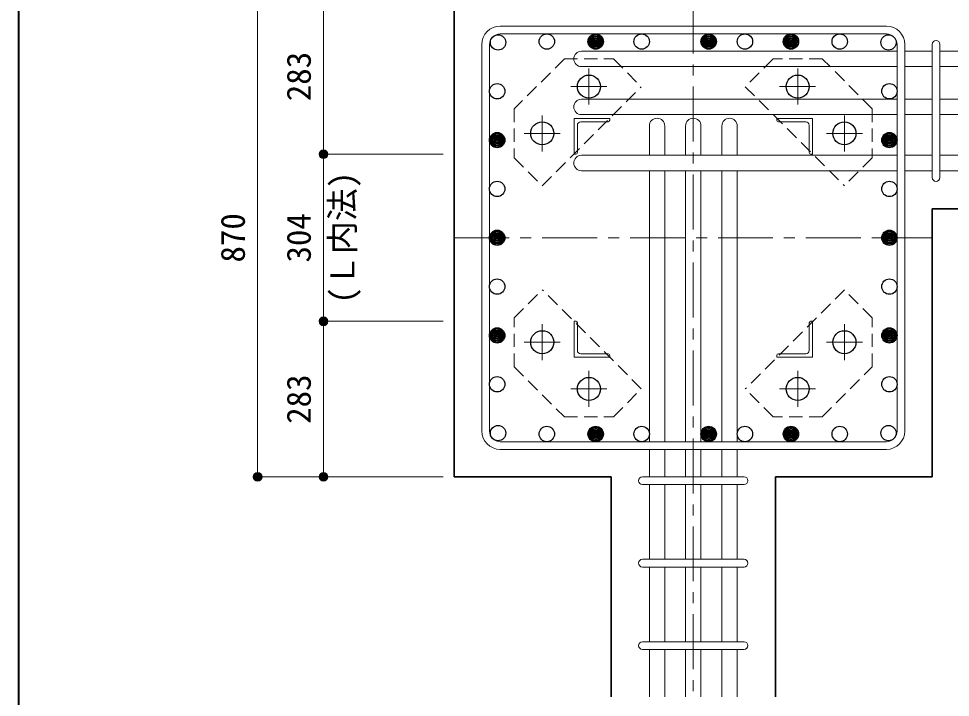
# Model space of a CAD drawing. Units: millimetres at full size, sheet at 1:20. Extents: x -3982 to 3969, y -2797 to 2801.
# Drawn here: x -3982 to -2286, y 928 to 2163 of the extents above; entities that cross this region are included whole.
import ezdxf
from ezdxf.enums import TextEntityAlignment as Align

# ---------------------------------------------------------------- set-up
doc = ezdxf.new("R2010")
doc.units = ezdxf.units.MM
doc.header["$LTSCALE"] = 20
doc.header["$PDMODE"] = 32
doc.header["$PDSIZE"] = 12
doc.linetypes.add('CHAIN1', pattern=[8, 5, -1, 1, -1])
doc.linetypes.add('DASHED1', pattern=[1.8, 1.2, -0.6])
for name, color, linetype, lineweight in [('6-1_躯体線', 2, 'Continuous', 35), ('6-2_A.Bolt_', 4, 'CHAIN1', 9), ('6-3_柱型主筋', 4, 'Continuous', 9), ('6-4_フープ', 7, 'Continuous', 18), ('6-5_梁主筋', 7, 'Continuous', 18), ('6-6_S.T.P.', 7, 'Continuous', 18), ('6-9', 4, 'DASHED1', 9), ('6-A', 4, 'Continuous', 9), ('6-D_寸法', 4, 'Continuous', 9), ('F-0_枠', 6, 'Continuous', 40)]:
    doc.layers.add(name, color=color, linetype=linetype, lineweight=lineweight)
doc.styles.add('ＭＳ ゴシック', font='')
doc.styles.get('ＭＳ ゴシック').set_extended_font_data('MS Gothic')

msp = doc.modelspace()

# ---------------------------------------------------------------- linework, layer by layer
at = {"layer": '6-1_躯体線'}
for p, q in [((-3188.87, 1329.12), (-3188.87, 2199.12)), ((-1918.87, 1816.62), (-2318.87, 1816.62)), ((-2318.87, 1329.12), (-2318.87, 1816.62)), ((-2903.37, 1329.12), (-3188.87, 1329.12)), ((-2903.37, 929.12), (-2903.37, 1329.12)), ((-2604.37, 929.12), (-2604.37, 1329.12)), ((-2318.87, 1329.12), (-2604.37, 1329.12))]:
    msp.add_line(p, q, dxfattribs=at)
at = {"layer": '6-2_A.Bolt_'}
for p, q in [((-2943.87, 2071.82), (-2943.87, 2006.32)), ((-2563.87, 2071.82), (-2563.87, 2006.32)), ((-2976.57, 2039.12), (-2911.07, 2039.12)), ((-2531.17, 2039.12), (-2596.67, 2039.12)), ((-3028.87, 1986.82), (-3028.87, 1921.32)), ((-2478.87, 1986.82), (-2478.87, 1921.32)), ((-3061.57, 1954.12), (-2996.07, 1954.12)), ((-2446.17, 1954.12), (-2511.67, 1954.12)), ((-3028.87, 1541.42), (-3028.87, 1606.92)), ((-2478.87, 1541.42), (-2478.87, 1606.92)), ((-3061.57, 1574.12), (-2996.07, 1574.12)), ((-2446.17, 1574.12), (-2511.67, 1574.12)), ((-2943.87, 1456.42), (-2943.87, 1521.92)), ((-2563.87, 1456.42), (-2563.87, 1521.92)), ((-2976.57, 1489.12), (-2911.07, 1489.12)), ((-2531.17, 1489.12), (-2596.67, 1489.12))]:
    msp.add_line(p, q, dxfattribs=at)
at = {"layer": '6-2_A.Bolt_', "color": 3, "linetype": 'Continuous', "lineweight": 25}
for centre in [(-2943.87, 2039.12), (-2563.87, 2039.12), (-3028.87, 1954.12), (-2478.87, 1954.12), (-3028.87, 1574.12), (-2478.87, 1574.12), (-2943.87, 1489.12), (-2563.87, 1489.12)]:
    msp.add_circle(centre, 21, dxfattribs=at)
at = {"layer": '6-3_柱型主筋', "color": 3, "lineweight": 25}
for centre in [(-3109.26, 2119.51), (-3020.41, 2121.12), (-2931.56, 2121.12), (-2847.87, 2121.12), (-2725.87, 2121.12), (-2659.87, 2121.12), (-2576.17, 2121.12), (-2487.33, 2121.12), (-2398.48, 2119.51), (-3110.87, 2030.67), (-2396.87, 2030.67), (-3110.87, 1941.82), (-2396.87, 1941.82), (-3110.87, 1852.97), (-2396.87, 1852.97), (-3110.87, 1764.12), (-2396.87, 1764.12), (-3110.87, 1675.28), (-2396.87, 1675.28), (-3110.87, 1586.43), (-2396.87, 1586.43), (-3110.87, 1497.58), (-2396.87, 1497.58), (-3109.26, 1408.74), (-3020.41, 1407.12), (-2931.56, 1407.12), (-2847.87, 1407.12), (-2725.87, 1407.12), (-2659.87, 1407.12), (-2576.17, 1407.12), (-2487.33, 1407.12), (-2398.48, 1408.74)]:
    msp.add_circle(centre, 14, dxfattribs=at)
at = {"layer": '6-3_柱型主筋'}
for centre, radius in [((-2931.56, 2121.12), 12.6), ((-2931.56, 2121.12), 11.2), ((-2931.56, 2121.12), 9.8), ((-2931.56, 2121.12), 8.4), ((-2931.56, 2121.12), 7), ((-2931.56, 2121.12), 5.6), ((-2931.56, 2121.12), 4.2), ((-2931.56, 2121.12), 2.8), ((-2931.56, 2121.12), 1.4), ((-2725.87, 2121.12), 12.6), ((-2725.87, 2121.12), 11.2), ((-2725.87, 2121.12), 9.8), ((-2725.87, 2121.12), 8.4), ((-2725.87, 2121.12), 7), ((-2725.87, 2121.12), 5.6), ((-2725.87, 2121.12), 4.2), ((-2725.87, 2121.12), 2.8), ((-2725.87, 2121.12), 1.4), ((-2576.17, 2121.12), 12.6), ((-2576.17, 2121.12), 11.2), ((-2576.17, 2121.12), 9.8), ((-2576.17, 2121.12), 8.4), ((-2576.17, 2121.12), 7), ((-2576.17, 2121.12), 5.6), ((-2576.17, 2121.12), 4.2), ((-2576.17, 2121.12), 2.8), ((-2576.17, 2121.12), 1.4), ((-3110.87, 1941.82), 12.6), ((-3110.87, 1941.82), 11.2), ((-3110.87, 1941.82), 9.8), ((-2396.87, 1941.82), 12.6), ((-2396.87, 1941.82), 11.2), ((-2396.87, 1941.82), 9.8), ((-3110.87, 1941.82), 8.4), ((-3110.87, 1941.82), 7), ((-3110.87, 1941.82), 5.6), ((-3110.87, 1941.82), 4.2), ((-3110.87, 1941.82), 2.8), ((-3110.87, 1941.82), 1.4), ((-2396.87, 1941.82), 8.4), ((-2396.87, 1941.82), 7), ((-2396.87, 1941.82), 5.6), ((-2396.87, 1941.82), 4.2), ((-2396.87, 1941.82), 2.8), ((-2396.87, 1941.82), 1.4), ((-3110.87, 1764.12), 12.6), ((-3110.87, 1764.12), 11.2), ((-3110.87, 1764.12), 9.8), ((-3110.87, 1764.12), 8.4), ((-3110.87, 1764.12), 7), ((-3110.87, 1764.12), 5.6), ((-3110.87, 1764.12), 4.2), ((-3110.87, 1764.12), 2.8), ((-3110.87, 1764.12), 1.4), ((-2396.87, 1764.12), 12.6), ((-2396.87, 1764.12), 11.2), ((-2396.87, 1764.12), 9.8), ((-2396.87, 1764.12), 8.4), ((-2396.87, 1764.12), 7), ((-2396.87, 1764.12), 5.6), ((-2396.87, 1764.12), 4.2), ((-2396.87, 1764.12), 2.8), ((-2396.87, 1764.12), 1.4), ((-3110.87, 1586.43), 12.6), ((-3110.87, 1586.43), 11.2), ((-3110.87, 1586.43), 9.8), ((-3110.87, 1586.43), 8.4), ((-2396.87, 1586.43), 12.6), ((-2396.87, 1586.43), 11.2), ((-2396.87, 1586.43), 9.8), ((-2396.87, 1586.43), 8.4), ((-3110.87, 1586.43), 7), ((-3110.87, 1586.43), 5.6), ((-3110.87, 1586.43), 4.2), ((-3110.87, 1586.43), 2.8), ((-3110.87, 1586.43), 1.4), ((-2396.87, 1586.43), 7), ((-2396.87, 1586.43), 5.6), ((-2396.87, 1586.43), 4.2), ((-2396.87, 1586.43), 2.8), ((-2396.87, 1586.43), 1.4), ((-2931.56, 1407.12), 12.6), ((-2931.56, 1407.12), 11.2), ((-2931.56, 1407.12), 9.8), ((-2931.56, 1407.12), 8.4), ((-2931.56, 1407.12), 7), ((-2931.56, 1407.12), 5.6), ((-2931.56, 1407.12), 4.2), ((-2931.56, 1407.12), 2.8), ((-2931.56, 1407.12), 1.4), ((-2725.87, 1407.12), 12.6), ((-2725.87, 1407.12), 11.2), ((-2725.87, 1407.12), 9.8), ((-2725.87, 1407.12), 8.4), ((-2725.87, 1407.12), 7), ((-2725.87, 1407.12), 5.6), ((-2725.87, 1407.12), 4.2), ((-2725.87, 1407.12), 2.8), ((-2725.87, 1407.12), 1.4), ((-2576.17, 1407.12), 12.6), ((-2576.17, 1407.12), 11.2), ((-2576.17, 1407.12), 9.8), ((-2576.17, 1407.12), 8.4), ((-2576.17, 1407.12), 7), ((-2576.17, 1407.12), 5.6), ((-2576.17, 1407.12), 4.2), ((-2576.17, 1407.12), 2.8), ((-2576.17, 1407.12), 1.4)]:
    msp.add_circle(centre, radius, dxfattribs=at)
at = {"layer": '6-4_フープ'}
for p, q in [((-2402.37, 2149.12), (-3105.37, 2149.12)), ((-2402.37, 2135.12), (-3105.37, 2135.12)), ((-3138.87, 1412.62), (-3138.87, 2115.62)), ((-3124.87, 1412.62), (-3124.87, 2115.62)), ((-2382.87, 1412.62), (-2382.87, 2115.62)), ((-2368.87, 1412.62), (-2368.87, 2115.62)), ((-2402.37, 1393.12), (-3105.37, 1393.12)), ((-2402.37, 1379.12), (-3105.37, 1379.12))]:
    msp.add_line(p, q, dxfattribs=at)
for centre, radius, start, end in [((-3105.37, 2115.62), 33.5, 90, 180), ((-2402.37, 2115.62), 33.5, 0, 90), ((-3105.37, 2115.62), 19.5, 90, 180), ((-2402.37, 2115.62), 19.5, 0, 90), ((-3105.37, 1412.62), 33.5, 180, 270), ((-3105.37, 1412.62), 19.5, 180, 270), ((-2402.37, 1412.62), 33.5, 270, 0), ((-2402.37, 1412.62), 19.5, 270, 0)]:
    msp.add_arc(centre, radius, start, end, dxfattribs=at)
at = {"layer": '6-5_梁主筋'}
for p, q in [((-2957.37, 2103.51), (-2382.87, 2103.51)), ((-2318.87, 2103.51), (-2368.87, 2103.51)), ((-2168.87, 2103.51), (-2304.87, 2103.51)), ((-2957.37, 2075.51), (-2382.87, 2075.51)), ((-2318.87, 2075.51), (-2368.87, 2075.51)), ((-2168.87, 2075.51), (-2304.87, 2075.51)), ((-2957.37, 2016.12), (-2382.87, 2016.12)), ((-2318.87, 2016.12), (-2368.87, 2016.12)), ((-2168.87, 2016.12), (-2304.87, 2016.12)), ((-2957.37, 1988.12), (-2382.87, 1988.12)), ((-2318.87, 1988.12), (-2368.87, 1988.12)), ((-2168.87, 1988.12), (-2304.87, 1988.12)), ((-2833.87, 1967.62), (-2833.87, 1914.12)), ((-2805.87, 1967.62), (-2805.87, 1914.12)), ((-2767.87, 1967.62), (-2767.87, 1914.12)), ((-2739.87, 1967.62), (-2739.87, 1914.12)), ((-2701.87, 1967.62), (-2701.87, 1914.12)), ((-2673.87, 1967.62), (-2673.87, 1914.12)), ((-2957.37, 1914.12), (-2382.87, 1914.12)), ((-2318.87, 1914.12), (-2368.87, 1914.12)), ((-2168.87, 1914.12), (-2304.87, 1914.12)), ((-2957.37, 1886.12), (-2382.87, 1886.12)), ((-2833.87, 1886.12), (-2833.87, 1393.12)), ((-2805.87, 1886.12), (-2805.87, 1393.12)), ((-2767.87, 1886.12), (-2767.87, 1393.12)), ((-2739.87, 1886.12), (-2739.87, 1393.12)), ((-2701.87, 1886.12), (-2701.87, 1393.12)), ((-2673.87, 1886.12), (-2673.87, 1393.12)), ((-2318.87, 1886.12), (-2368.87, 1886.12)), ((-2168.87, 1886.12), (-2304.87, 1886.12)), ((-2833.87, 1379.12), (-2833.87, 1329.12)), ((-2805.87, 1379.12), (-2805.87, 1329.12)), ((-2767.87, 1379.12), (-2767.87, 1329.12)), ((-2739.87, 1379.12), (-2739.87, 1329.12)), ((-2701.87, 1379.12), (-2701.87, 1329.12)), ((-2673.87, 1379.12), (-2673.87, 1329.12)), ((-2833.87, 1315.12), (-2833.87, 1179.12)), ((-2805.87, 1315.12), (-2805.87, 1179.12)), ((-2767.87, 1315.12), (-2767.87, 1179.12)), ((-2739.87, 1315.12), (-2739.87, 1179.12)), ((-2701.87, 1315.12), (-2701.87, 1179.12)), ((-2673.87, 1315.12), (-2673.87, 1179.12)), ((-2833.87, 1165.12), (-2833.87, 1029.12)), ((-2805.87, 1165.12), (-2805.87, 1029.12)), ((-2767.87, 1165.12), (-2767.87, 1029.12)), ((-2739.87, 1165.12), (-2739.87, 1029.12)), ((-2701.87, 1165.12), (-2701.87, 1029.12)), ((-2673.87, 1165.12), (-2673.87, 1029.12)), ((-2833.87, 1015.12), (-2833.87, 929.12)), ((-2805.87, 1015.12), (-2805.87, 929.12)), ((-2767.87, 1015.12), (-2767.87, 929.12)), ((-2739.87, 1015.12), (-2739.87, 929.12)), ((-2701.87, 1015.12), (-2701.87, 929.12)), ((-2673.87, 1015.12), (-2673.87, 929.12))]:
    msp.add_line(p, q, dxfattribs=at)
for centre, start, end in [((-2957.37, 2089.51), 90, 180), ((-2957.37, 2089.51), 180, 270), ((-2957.37, 2002.12), 90, 180), ((-2957.37, 2002.12), 180, 270), ((-2819.87, 1967.62), 0, 180), ((-2753.87, 1967.62), 0, 180), ((-2687.87, 1967.62), 0, 180), ((-2957.37, 1900.12), 90, 180), ((-2957.37, 1900.12), 180, 270)]:
    msp.add_arc(centre, 14, start, end, dxfattribs=at)
at = {"layer": '6-6_S.T.P.'}
for p, q in [((-2318.87, 1873.62), (-2318.87, 2115.62)), ((-2318.87, 1873.62), (-2318.87, 2115.62)), ((-2318.87, 1873.62), (-2318.87, 2115.62)), ((-2318.87, 1873.62), (-2318.87, 2115.62)), ((-2304.87, 1873.62), (-2304.87, 2115.62)), ((-2304.87, 1873.62), (-2304.87, 2115.62)), ((-2304.87, 1873.62), (-2304.87, 2115.62)), ((-2304.87, 1873.62), (-2304.87, 2115.62)), ((-2846.37, 1329.12), (-2661.37, 1329.12)), ((-2846.37, 1315.12), (-2661.37, 1315.12)), ((-2846.37, 1179.12), (-2661.37, 1179.12)), ((-2846.37, 1165.12), (-2661.37, 1165.12)), ((-2846.37, 1029.12), (-2661.37, 1029.12)), ((-2846.37, 1015.12), (-2661.37, 1015.12))]:
    msp.add_line(p, q, dxfattribs=at)
for centre, start, end in [((-2311.87, 2116.01), 0, 180), ((-2311.87, 2116.01), 0, 180), ((-2311.87, 2116.01), 0, 180), ((-2311.87, 2116.01), 0, 180), ((-2311.87, 1873.62), 180, 0), ((-2311.87, 1873.62), 180, 0), ((-2311.87, 1873.62), 180, 0), ((-2311.87, 1873.62), 180, 0), ((-2846.37, 1322.12), 90, 270), ((-2846.37, 1322.12), 90, 270), ((-2846.37, 1322.12), 90, 270), ((-2846.37, 1322.12), 90, 270), ((-2661.37, 1322.12), 270, 90), ((-2661.37, 1322.12), 270, 90), ((-2661.37, 1322.12), 270, 90), ((-2661.37, 1322.12), 270, 90), ((-2846.37, 1172.12), 90, 270), ((-2661.37, 1172.12), 270, 90), ((-2846.37, 1022.12), 90, 270), ((-2661.37, 1022.12), 270, 90)]:
    msp.add_arc(centre, 7, start, end, dxfattribs=at)
at = {"layer": '6-9'}
for p, q in [((-2988.49, 2089.96), (-3079.71, 1998.75)), ((-2519.25, 2089.96), (-2608.34, 2089.96)), ((-2428.03, 1998.75), (-2519.25, 2089.96)), ((-3079.7, 1998.75), (-3079.7, 1909.65)), ((-2428.03, 1529.5), (-2428.03, 1618.6)), ((-3079.71, 1529.5), (-2988.49, 1438.29)), ((-2519.25, 1438.29), (-2428.03, 1529.5)), ((-2988.49, 1438.29), (-2899.39, 1438.29))]:
    msp.add_line(p, q, dxfattribs=at)
for points in [[(-2988.49, 2089.96), (-2899.39, 2089.96), (-2848.48, 2039.05)], [(-2608.34, 2089.96), (-2659.25, 2039.05), (-2478.94, 1858.74)], [(-3079.71, 1909.65), (-3028.79, 1858.74), (-2848.48, 2039.05)], [(-2428.03, 1998.75), (-2428.03, 1909.65), (-2478.94, 1858.74)], [(-3079.71, 1529.5), (-3079.71, 1618.6), (-3028.79, 1669.51)], [(-2899.39, 1438.29), (-2848.48, 1489.2), (-3028.79, 1669.51)], [(-2428.03, 1618.6), (-2478.94, 1669.51), (-2659.25, 1489.2)], [(-2519.25, 1438.29), (-2608.34, 1438.29), (-2659.25, 1489.2)]]:
    msp.add_lwpolyline(points, dxfattribs=at)
at = {"layer": '6-A'}
for p, q in [((-2970.87, 1916.12), (-2970.87, 1981.12)), ((-2905.87, 1981.12), (-2970.87, 1981.12)), ((-2964.87, 1969.12), (-2964.87, 1919.12)), ((-2958.87, 1975.12), (-2908.87, 1975.12)), ((-2905.87, 1981.12), (-2905.87, 1978.12)), ((-2601.87, 1981.12), (-2536.87, 1981.12)), ((-2601.87, 1981.12), (-2601.87, 1978.12)), ((-2548.87, 1975.12), (-2598.87, 1975.12)), ((-2542.87, 1969.12), (-2542.87, 1919.12)), ((-2536.87, 1916.12), (-2536.87, 1981.12)), ((-2970.87, 1916.12), (-2967.87, 1916.12)), ((-2536.87, 1916.12), (-2539.87, 1916.12)), ((-2970.87, 1612.12), (-2970.87, 1547.12)), ((-2970.87, 1612.12), (-2967.87, 1612.12)), ((-2536.87, 1612.12), (-2539.87, 1612.12)), ((-2536.87, 1612.12), (-2536.87, 1547.12)), ((-2964.87, 1559.12), (-2964.87, 1609.12)), ((-2542.87, 1559.12), (-2542.87, 1609.12)), ((-2905.87, 1547.12), (-2970.87, 1547.12)), ((-2958.87, 1553.12), (-2908.87, 1553.12)), ((-2905.87, 1547.12), (-2905.87, 1550.12)), ((-2601.87, 1547.12), (-2601.87, 1550.12)), ((-2601.87, 1547.12), (-2536.87, 1547.12)), ((-2548.87, 1553.12), (-2598.87, 1553.12))]:
    msp.add_line(p, q, dxfattribs=at)
for centre, radius, start, end in [((-2958.87, 1969.12), 6, 90, 180), ((-2908.87, 1978.12), 3, 270, 0), ((-2598.87, 1978.12), 3, 180, 270), ((-2548.87, 1969.12), 6, 0, 90), ((-2967.87, 1919.12), 3, 270, 0), ((-2539.87, 1919.12), 3, 180, 270), ((-2967.87, 1609.12), 3, 0, 90), ((-2539.87, 1609.12), 3, 90, 180), ((-2958.87, 1559.12), 6, 180, 270), ((-2908.87, 1550.12), 3, 0, 90), ((-2598.87, 1550.12), 3, 90, 180), ((-2548.87, 1559.12), 6, 270, 0)]:
    msp.add_arc(centre, radius, start, end, dxfattribs=at)
at = {"layer": '6-D_寸法'}
for p, q in [((-3546.89, 1329.12), (-3546.89, 2199.12)), ((-3426.89, 1612.12), (-3426.89, 1916.12)), ((-3426.89, 1916.12), (-3208.87, 1916.12)), ((-3426.89, 1329.12), (-3426.89, 1612.12)), ((-3426.89, 1612.12), (-3208.87, 1612.12)), ((-3546.89, 1329.12), (-3426.89, 1329.12)), ((-3426.89, 1329.12), (-3208.87, 1329.12)), ((-3426.89, 1329.12), (-3208.87, 1329.12)), ((-3426.89, 1329.12), (-3208.87, 1329.12))]:
    msp.add_line(p, q, dxfattribs=at)
at = {"layer": '6-D_寸法', "linetype": 'CHAIN1'}
for p, q in [((-2753.87, 2199.12), (-2753.87, 929.12)), ((-3188.87, 1764.12), (-2318.87, 1764.12))]:
    msp.add_line(p, q, dxfattribs=at)
at = {"layer": '6-D_寸法'}
msp.add_lwpolyline([(-3426.89, 1916.12), (-3426.89, 2199.12), (-3208.87, 2199.12)], dxfattribs=at)
for centre, radius in [((-3426.89, 1916.12), 8), ((-3426.89, 1916.12), 7.2), ((-3426.89, 1916.12), 6.4), ((-3426.89, 1916.12), 5.6), ((-3426.89, 1916.12), 4.8), ((-3426.89, 1916.12), 4), ((-3426.89, 1916.12), 3.2), ((-3426.89, 1916.12), 2.4), ((-3426.89, 1916.12), 1.6), ((-3426.89, 1916.12), 0.8), ((-3426.89, 1612.12), 8), ((-3426.89, 1612.12), 7.2), ((-3426.89, 1612.12), 6.4), ((-3426.89, 1612.12), 5.6), ((-3426.89, 1612.12), 4.8), ((-3426.89, 1612.12), 4), ((-3426.89, 1612.12), 3.2), ((-3426.89, 1612.12), 2.4), ((-3426.89, 1612.12), 1.6), ((-3426.89, 1612.12), 0.8), ((-3546.89, 1329.12), 8), ((-3546.89, 1329.12), 7.2), ((-3546.89, 1329.12), 6.4), ((-3546.89, 1329.12), 5.6), ((-3546.89, 1329.12), 4.8), ((-3546.89, 1329.12), 4), ((-3546.89, 1329.12), 3.2), ((-3546.89, 1329.12), 2.4), ((-3546.89, 1329.12), 1.6), ((-3546.89, 1329.12), 0.8), ((-3426.89, 1329.12), 8), ((-3426.89, 1329.12), 7.2), ((-3426.89, 1329.12), 6.4), ((-3426.89, 1329.12), 5.6), ((-3426.89, 1329.12), 4.8), ((-3426.89, 1329.12), 4), ((-3426.89, 1329.12), 3.2), ((-3426.89, 1329.12), 2.4), ((-3426.89, 1329.12), 1.6), ((-3426.89, 1329.12), 0.8)]:
    msp.add_circle(centre, radius, dxfattribs=at)
at = {"layer": '6-D_寸法', "color": 7}
for p in [(-3426.89, 1916.12), (-3426.89, 1916.12), (-3426.89, 1612.12), (-3426.89, 1612.12), (-3546.89, 1329.12), (-3426.89, 1329.12)]:
    msp.add_point(p, dxfattribs=at)
at = {"layer": 'F-0_枠'}
msp.add_line((-3981.92, 2800.77), (-3981.92, -2796.83), dxfattribs=at)

# ---------------------------------------------------------------- texts
at = {"layer": '6-D_寸法', "style": 'ＭＳ ゴシック'}
for s, p in [('283', (-3436.89, 2012.62)), ('(Ｌ内法)', (-3357.41, 1644.39)), ('870', (-3556.89, 1719.12)), ('304', (-3436.89, 1719.12)), ('283', (-3436.89, 1425.62))]:
    msp.add_text(s, height=43.99, rotation=90, dxfattribs=at).set_placement(p, align=Align.BOTTOM_LEFT)

doc.saveas('drawing.dxf')
